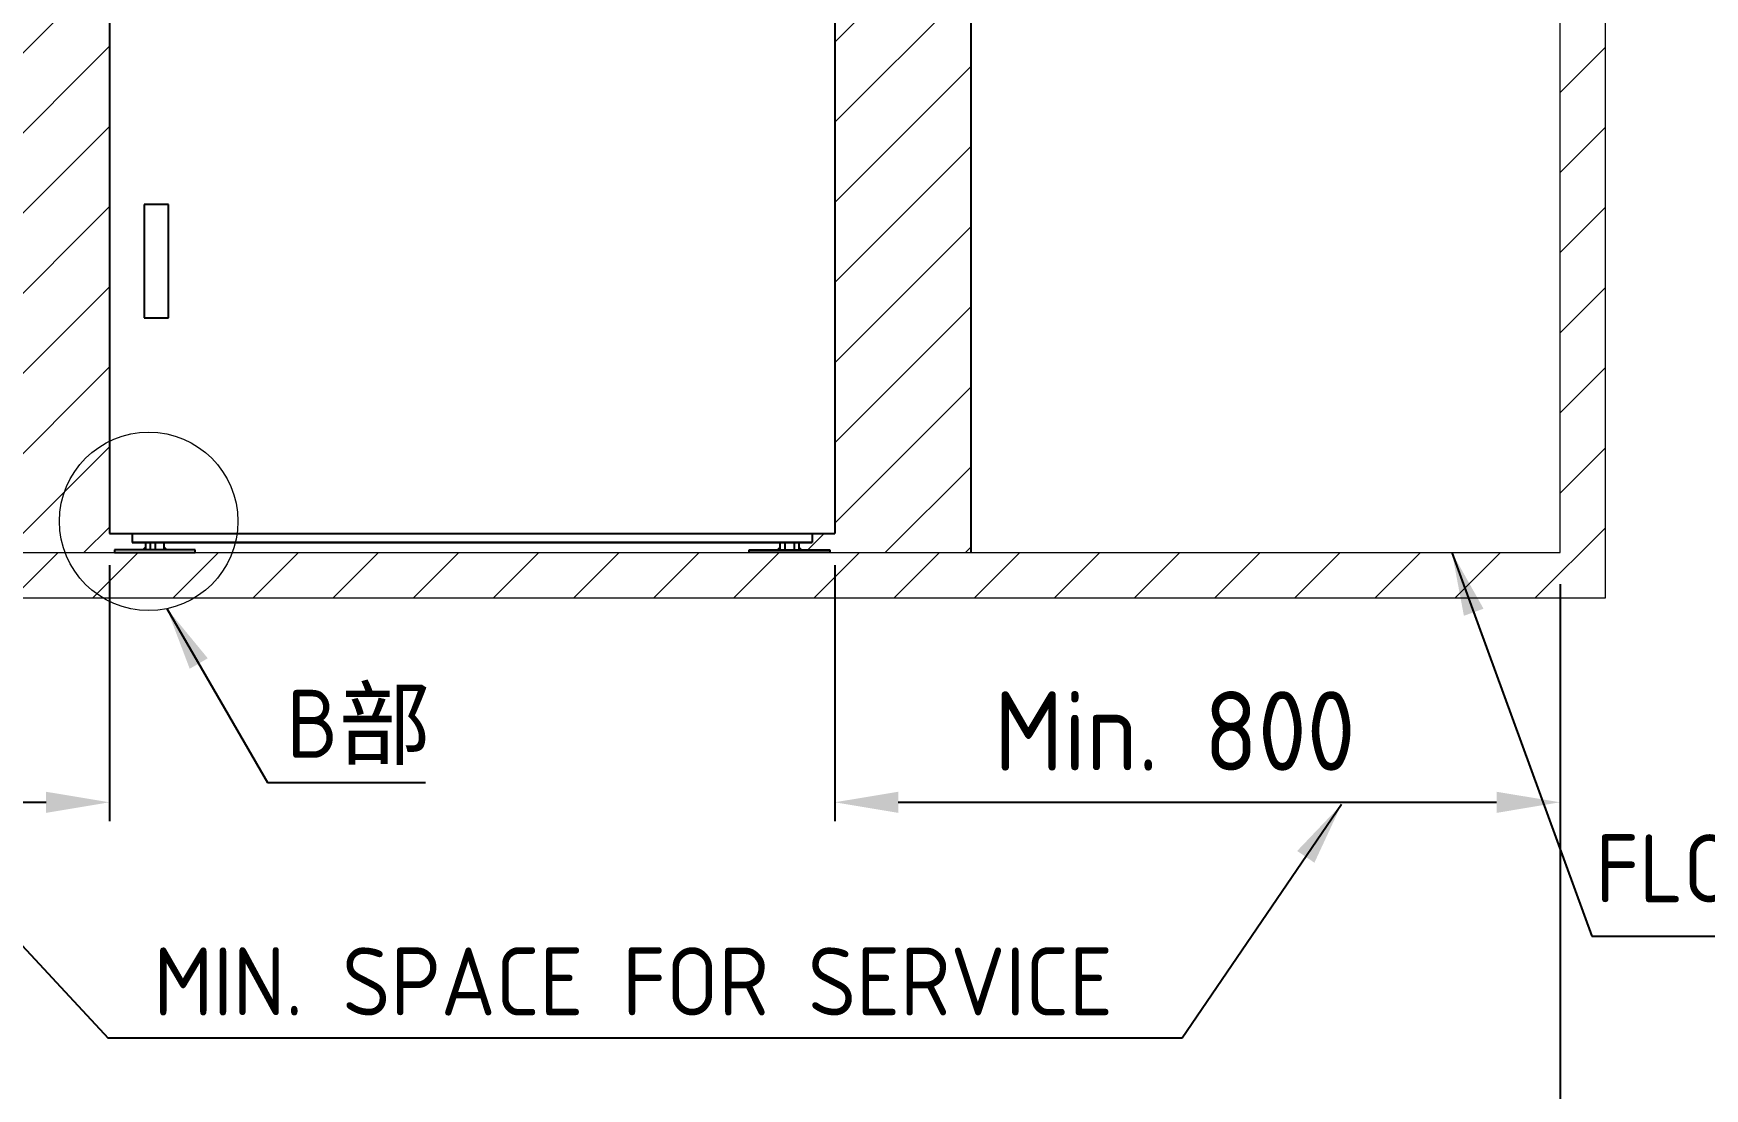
# Model space of a CAD drawing. Header units: millimetres. Extents: x -578208 to -156879, y -40412 to 7119.
# Drawn here: x -164228 to -162384, y -16234 to -15071 of the extents above; entities that cross this region are included whole.
import ezdxf

# ---------------------------------------------------------------- set-up
doc = ezdxf.new("R2010")
doc.units = ezdxf.units.MM
doc.header["$MEASUREMENT"] = 0
doc.linetypes.add('HIDDEN', pattern=[9.525, 6.35, -3.175])
doc.layers.get('0').update_dxf_attribs({"lineweight": 25})
for name, color, linetype, lineweight in [('D', 3, 'Continuous', 13), ('H', 2, 'HIDDEN', 15), ('S', 4, 'Continuous', 15)]:
    doc.layers.add(name, color=color, linetype=linetype, lineweight=lineweight)
doc.styles.get("Standard").update_dxf_attribs({"font": 'KAIU.TTF'})
doc.styles.add('STU25', font='isocp2.shx')
doc.dimstyles.new('STU25', dxfattribs={"dimscale": 35, "dimtxt": 2.5, "dimasz": 2, "dimexe": 0.6, "dimexo": 1, "dimgap": 1, "dimtad": 1, "dimdsep": 46, "dimtxsty": 'STU25', "dimcen": 2, "dimazin": 2, "dimtfac": 1, "dimtmove": 0, "dimatfit": 3, "dimfxl": 0, "dimtolj": 1, "dimtzin": 0, "dimarcsym": 0})
doc.dimstyles.new('STU25$7', dxfattribs={"dimscale": 35, "dimtxt": 2.5, "dimasz": 2, "dimexe": 1.25, "dimexo": 0.625, "dimgap": 1, "dimtad": 0, "dimdec": 4, "dimdsep": 46, "dimtxsty": 'STU25', "dimcen": 2.5, "dimazin": 2, "dimtfac": 1, "dimtdec": 4, "dimtmove": 0, "dimatfit": 3, "dimfxl": 0, "dimtolj": 1, "dimtzin": 0, "dimarcsym": 0})

# ---------------------------------------------------------------- blocks, each defined once
blk = doc.blocks.new('*D5')
at = {"layer": 'D', "color": 0, "lineweight": -2}
for p, q in [((-164143.6, -15657.2), (-164143.6, -15939.6)), ((-164943.6, -15678.2), (-164943.6, -15939.6)), ((-164873.6, -15918.6), (-164213.6, -15918.6))]:
    blk.add_line(p, q, dxfattribs=at)
at = {"layer": 'D', "color": 0}
for points in [[(-164873.6, -15907), (-164873.6, -15930.3), (-164943.6, -15918.6)], [(-164213.6, -15930.3), (-164213.6, -15907), (-164143.6, -15918.6)]]:
    blk.add_solid(points, dxfattribs=at)
at = {"layer": 'Defpoints', "color": 0}
for p in [(-164143.6, -15622.2), (-164943.6, -15643.2), (-164143.6, -15918.6)]:
    blk.add_point(p, dxfattribs=at)
at = {"layer": 'D', "color": 0, "insert": (-164543.6, -15839.9), "char_height": 87.5, "attachment_point": 5, "style": 'STU25'}
blk.add_mtext('\\A1;Min. 800', dxfattribs=at)
blk = doc.blocks.new('*D6')
at = {"layer": 'D', "color": 0, "lineweight": -2}
for p, q in [((-163343.6, -15657.2), (-163343.6, -15939.6)), ((-162543.6, -15678.2), (-162543.6, -15939.6)), ((-163273.6, -15918.6), (-162613.6, -15918.6))]:
    blk.add_line(p, q, dxfattribs=at)
at = {"layer": 'D', "color": 0}
for points in [[(-163273.6, -15907), (-163273.6, -15930.3), (-163343.6, -15918.6)], [(-162613.6, -15930.3), (-162613.6, -15907), (-162543.6, -15918.6)]]:
    blk.add_solid(points, dxfattribs=at)
at = {"layer": 'Defpoints', "color": 0}
for p in [(-163343.6, -15622.2), (-162543.6, -15643.2), (-162543.6, -15918.6)]:
    blk.add_point(p, dxfattribs=at)
at = {"layer": 'D', "color": 0, "insert": (-162968.6, -15839.9), "char_height": 87.5, "attachment_point": 5, "style": 'STU25'}
blk.add_mtext('\\A1;Min. 800', dxfattribs=at)
blk = doc.blocks.new('*D7')
at = {"layer": 'D', "color": 0, "lineweight": -2}
for p, q in [((-164178.6, -13943.2), (-165146.6, -13943.2)), ((-165125.6, -14013.2), (-165125.6, -15573.2)), ((-164978.6, -15643.2), (-165146.6, -15643.2))]:
    blk.add_line(p, q, dxfattribs=at)
at = {"layer": 'D', "color": 0}
for points in [[(-165114, -14013.2), (-165137.3, -14013.2), (-165125.6, -13943.2)], [(-165137.3, -15573.2), (-165114, -15573.2), (-165125.6, -15643.2)]]:
    blk.add_solid(points, dxfattribs=at)
at = {"layer": 'Defpoints', "color": 0}
for p in [(-164143.6, -13943.2), (-165125.6, -15643.2), (-164943.6, -15643.2)]:
    blk.add_point(p, dxfattribs=at)
at = {"layer": 'D', "color": 0, "insert": (-165204.4, -14743.2), "char_height": 87.5, "attachment_point": 5, "rotation": 90, "style": 'STU25'}
blk.add_mtext('\\A1;1700', dxfattribs=at)
blk = doc.blocks.new('*D20')
at = {"layer": 'D', "color": 0, "lineweight": -2}
for p, q in [((-164943.6, -15678.2), (-164943.6, -16433.2)), ((-162543.6, -15678.2), (-162543.6, -16433.2)), ((-164873.6, -16412.2), (-162613.6, -16412.2))]:
    blk.add_line(p, q, dxfattribs=at)
at = {"layer": 'D', "color": 0}
for points in [[(-164873.6, -16400.6), (-164873.6, -16423.9), (-164943.6, -16412.2)], [(-162613.6, -16423.9), (-162613.6, -16400.6), (-162543.6, -16412.2)]]:
    blk.add_solid(points, dxfattribs=at)
at = {"layer": 'Defpoints', "color": 0}
for p in [(-164943.6, -15643.2), (-162543.6, -15643.2), (-162543.6, -16412.2)]:
    blk.add_point(p, dxfattribs=at)
at = {"layer": 'D', "color": 0, "insert": (-163697.7, -16329.1), "char_height": 87.5, "attachment_point": 5, "style": 'STU25'}
blk.add_mtext('\\A1;2400(STERILIZE SPACE)', dxfattribs=at)

msp = doc.modelspace()

# ---------------------------------------------------------------- hatches: boundary and pattern name
at = {"layer": 'D'}
h = msp.add_hatch(dxfattribs=at)
h.set_pattern_fill('ANSI31', color=256, scale=500, style=0)
h.set_pattern_definition([(45, (53519.305, 4676.605), (-44.194174, 44.194174), [])])
h.paths.add_polyline_path([(-163343.551, -13942.247), (-163343.551, -14572.247), (-163343.551, -15002.247), (-163343.551, -15622.247), (-163368.551, -15622.247), (-163368.551, -15632.247), (-163383.158, -15632.247), (-163383.158, -15640.247), (-163349.051, -15640.247), (-163349.051, -15643.247), (-163193.551, -15643.247), (-163193.551, -13856.312), (-162543.551, -13856.312), (-162543.551, -12943.247), (-164943.551, -12943.247), (-164943.551, -13856.312), (-164293.551, -13856.312), (-164293.551, -15643.247), (-164143.051, -15643.247), (-164143.051, -15640.247), (-164108.943, -15640.247), (-164108.943, -15632.247), (-164118.551, -15632.247), (-164118.551, -15622.247), (-164143.551, -15622.247), (-164143.551, -15002.247), (-164143.551, -14572.247), (-164143.551, -13942.247)])
at = {"layer": 'H', "ltscale": 5}
h = msp.add_hatch(dxfattribs=at)
h.set_pattern_fill('ANSI31', color=256, scale=500, style=0)
h.set_pattern_definition([(45, (53256.52, 4972.68), (-44.194174, 44.194174), [])])
h.paths.add_polyline_path([(-162493.551, -15693.247), (-162493.551, -12943.247), (-162543.551, -12943.247), (-162543.551, -15643.247), (-164943.551, -15643.247), (-164943.551, -12943.247), (-164993.551, -12943.247), (-164993.551, -15693.247)])
h.paths.add_polyline_path([(-162493.551, -12943.247), (-162543.551, -12943.247)], flags=16)
h.paths.add_polyline_path([(-164993.551, -12943.247), (-164943.551, -12943.247)], flags=16)

# ---------------------------------------------------------------- linework, layer by layer
for p, q in [((-163193.551, -13856.312), (-163193.551, -15643.247)), ((-164143.551, -15002.247), (-164143.551, -15622.247)), ((-163343.551, -15002.247), (-163343.551, -15622.247)), ((-164105.432, -15259.27), (-164105.432, -15384.27)), ((-164078.432, -15259.27), (-164105.432, -15259.27)), ((-164078.432, -15384.27), (-164078.432, -15259.27)), ((-164105.432, -15384.27), (-164078.432, -15384.27)), ((-164143.551, -15622.247), (-163343.551, -15622.247)), ((-164118.551, -15622.247), (-164118.551, -15632.247)), ((-163368.551, -15622.247), (-163368.551, -15632.247)), ((-163368.551, -15632.247), (-164118.551, -15632.247))]:
    msp.add_line(p, q)
at = {"linetype": 'Continuous'}
for p, q in [((-164049.051, -15640.247), (-164138.051, -15640.247)), ((-164138.051, -15640.247), (-164138.051, -15643.247)), ((-164138.051, -15643.247), (-164049.051, -15643.247)), ((-164118.551, -15632.247), (-163368.551, -15632.247)), ((-164106.839, -15640.247), (-164103.943, -15637.35)), ((-164103.943, -15632.247), (-164103.943, -15640.247)), ((-164083.158, -15632.247), (-164103.943, -15632.247)), ((-164098.747, -15632.247), (-164098.747, -15640.247)), ((-164093.354, -15632.247), (-164093.354, -15640.247)), ((-164083.158, -15640.247), (-164083.158, -15632.247)), ((-164080.262, -15640.247), (-164083.158, -15637.35)), ((-164049.051, -15643.247), (-164049.051, -15640.247)), ((-163438.051, -15640.247), (-163349.051, -15640.247)), ((-163438.051, -15643.247), (-163438.051, -15640.247)), ((-163349.051, -15643.247), (-163438.051, -15643.247)), ((-163406.839, -15640.247), (-163403.943, -15637.35)), ((-163403.943, -15640.247), (-163403.943, -15632.247)), ((-163403.943, -15632.247), (-163383.158, -15632.247)), ((-163398.747, -15632.247), (-163398.747, -15640.247)), ((-163388.354, -15632.247), (-163388.354, -15640.247)), ((-163383.158, -15632.247), (-163383.158, -15640.247)), ((-163380.262, -15640.247), (-163383.158, -15637.35)), ((-163349.051, -15640.247), (-163349.051, -15643.247))]:
    msp.add_line(p, q, dxfattribs=at)
at = {"layer": 'D'}
msp.add_circle((-164100.351, -15608.679), 98.378, dxfattribs=at)
at = {"layer": 'S', "linetype": 'Continuous'}
for p, q in [((-162543.551, -15643.247), (-162543.551, -12943.247)), ((-162493.551, -15693.247), (-162493.551, -12943.247)), ((-164943.551, -15643.247), (-162543.551, -15643.247)), ((-164993.551, -15693.247), (-162493.551, -15693.247))]:
    msp.add_line(p, q, dxfattribs=at)

# ---------------------------------------------------------------- texts
at = {"layer": 'D', "color": 11, "char_height": 75, "attachment_point": 1}
for s, insert in [('{\\Fisocp2.shx;\\C3;B\\f標楷體|b0|i0|c136|p65;部}', (-163948.441, -15794.478)), ('{\\Fisocp2.shx;\\C3;FLOOR (MUST BE WATERPROOF)}', (-162504.571, -15953.988)), ('{\\Fisocp2.shx;\\C3;MIN. SPACE FOR SERVICE}', (-164095.074, -16078.715))]:
    msp.add_mtext(s, dxfattribs=dict(at, insert=insert))

# ---------------------------------------------------------------- dimensions: what is measured, and where the dimension line sits
at = {"layer": 'D'}
dim = msp.add_linear_dim(base=(-165125.622, -15643.247), p1=(-164143.551, -13943.247), p2=(-164943.551, -15643.247), angle=90, dimstyle='STU25', dxfattribs=at)
dim.commit()
dim.dimension.update_dxf_attribs({"geometry": '*D7', "text_midpoint": (-165125.622, -14743.247), "dimtype": 160})
dim = msp.add_linear_dim(base=(-164143.551, -15918.63), p1=(-164943.551, -15643.247), p2=(-164143.551, -15622.247), text='Min. <>', dimstyle='STU25', dxfattribs=at)
dim.commit()
dim.dimension.update_dxf_attribs({"geometry": '*D5', "text_midpoint": (-164543.551, -15839.88)})
for base, p1, text, picture, middle in [((-162543.551, -15918.63), (-163343.551, -15622.247), 'Min. <>', '*D6', (-162968.551, -15918.63)), ((-162543.551, -16412.222), (-164943.551, -15643.247), '<>(STERILIZE SPACE)', '*D20', (-163697.735, -16412.222))]:
    dim = msp.add_linear_dim(base=base, p1=p1, p2=(-162543.551, -15643.247), text=text, dimstyle='STU25', dxfattribs=at)
    dim.commit()
    dim.dimension.update_dxf_attribs({"geometry": picture, "text_midpoint": middle, "dimtype": 160})

# ---------------------------------------------------------------- leaders
for points in [[(-162662.783, -15643.247), (-162508.522, -16066.333), (-161114.917, -16066.333)], [(-164080.24, -15704.979), (-163969.147, -15896.766), (-163794.977, -15896.766)], [(-164384.612, -15920.935), (-164144.908, -16178.866)], [(-162784.612, -15920.935), (-162960.414, -16178.866), (-164144.908, -16178.866)]]:
    msp.add_leader(points, dimstyle='STU25$7', override={"dimgap": 1, "dimtad": 0}, dxfattribs=at)

doc.saveas('drawing.dxf')
